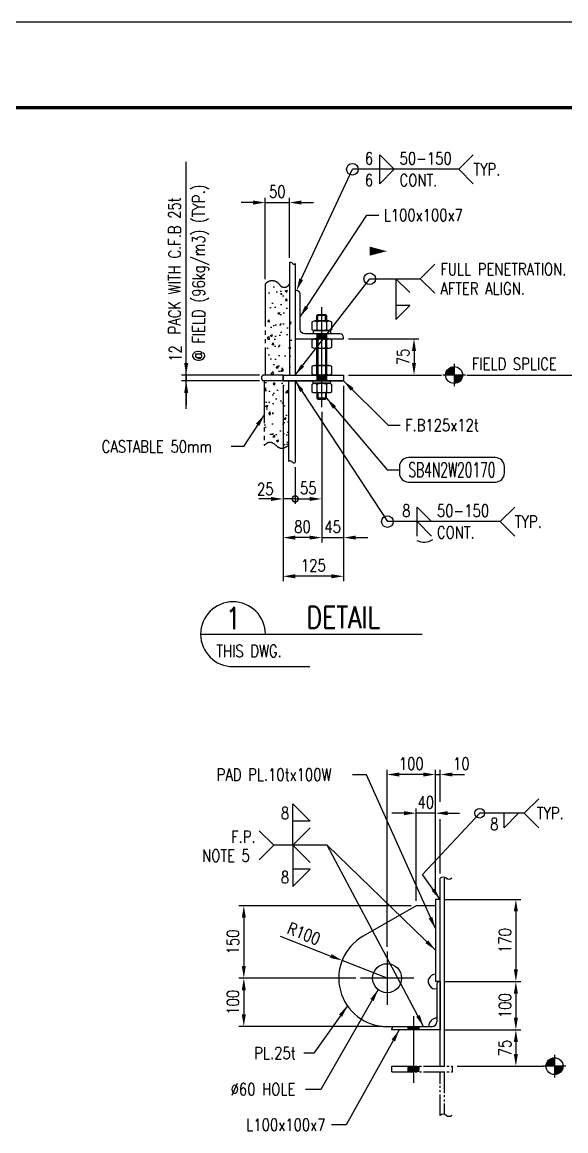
# Model space of a CAD drawing. Header units: millimetres. Extents: x 0 to 134087, y -49114 to 20834.
# Drawn here: x 19525 to 24023, y -15160 to -5985 of the extents above; entities that cross this region are included whole.
import ezdxf
from ezdxf.enums import TextEntityAlignment as Align

# ---------------------------------------------------------------- set-up
doc = ezdxf.new("R2010")
doc.units = ezdxf.units.MM
doc.header["$LTSCALE"] = 35
doc.linetypes.add('JNK-CENTER', pattern=[34, 30, -1.5, 1, -1.5])
doc.linetypes.add('JNK-PHANTOM', pattern=[15, 10, -1, 1, -1, 1, -1])
for name, color, linetype in [('CEN-R', 1, 'JNK-CENTER'), ('CON-C', 4, 'Continuous'), ('CON-G', 3, 'Continuous'), ('CON-W', 7, 'Continuous'), ('CON-Y', 2, 'Continuous'), ('Dim-W', 7, 'Continuous'), ('HL', 7, 'Continuous'), ('PHA-M', 6, 'JNK-PHANTOM'), ('STL-OBJT', 7, 'Continuous'), ('TXT-Y', 2, 'Continuous')]:
    doc.layers.add(name, color=color, linetype=linetype)
doc.styles.add('SIMPLEX', font='simplex.shx', dxfattribs={"width": 0.8})
doc.dimstyles.new('DIM40', dxfattribs={"dimscale": 40, "dimtxt": 2.5, "dimasz": 2.5, "dimexe": 1, "dimexo": 1, "dimgap": 1, "dimtad": 1, "dimdec": 0, "dimdsep": 46, "dimtxsty": 'SIMPLEX', "dimcen": 0, "dimclrd": 7, "dimclre": 7, "dimclrt": 2, "dimadec": 1, "dimazin": 2, "dimtfac": 1, "dimtdec": 0, "dimtix": 1, "dimtmove": 2, "dimatfit": 2, "dimfxl": 1, "dimtolj": 1, "dimtzin": 0, "dimarcsym": 1})
doc.dimstyles.new('DIM40x4', dxfattribs={"dimscale": 40, "dimtxt": 2.5, "dimasz": 2.5, "dimexe": 1, "dimexo": 1, "dimgap": 1, "dimtad": 1, "dimdec": 1, "dimlfac": 0.25, "dimdsep": 46, "dimtxsty": 'SIMPLEX', "dimcen": 2.5, "dimclrd": 7, "dimclre": 7, "dimclrt": 2, "dimadec": 1, "dimazin": 2, "dimtfac": 1, "dimtdec": 1, "dimtix": 1, "dimtmove": 2, "dimatfit": 3, "dimfxl": 1, "dimtolj": 1, "dimtzin": 0, "dimarcsym": 1})
doc.dimstyles.new('DIM40x5', dxfattribs={"dimscale": 40, "dimtxt": 2.5, "dimasz": 2.5, "dimexe": 1, "dimexo": 1, "dimgap": 1, "dimtad": 1, "dimdec": 0, "dimlfac": 0.25, "dimdsep": 46, "dimtxsty": 'SIMPLEX', "dimcen": 2.5, "dimclrd": 7, "dimclre": 7, "dimclrt": 2, "dimadec": 1, "dimazin": 2, "dimtfac": 1, "dimtdec": 0, "dimtmove": 2, "dimatfit": 2, "dimfxl": 1, "dimtfill": 1, "dimtolj": 1, "dimtzin": 0, "dimarcsym": 1})

# ---------------------------------------------------------------- blocks, each defined once
blk = doc.blocks.new('TITLE')
at = {"color": 7}
blk.add_line((841, 594.85), (0, 594.85), dxfattribs=at)
at = {"color": 7, "const_width": 0.707}
blk.add_lwpolyline([(823.32, 577.17), (27.94, 577.17)], dxfattribs=at)
blk = doc.blocks.new('*D921')
at = {"layer": 'DEFPOINTS', "color": 0, "transparency": 16777216}
for p in [(22184.2, -8605.3), (22184.2, -8905.3), (22767.3, -8905.3)]:
    blk.add_point(p, dxfattribs=at)
at = {"layer": 'Dim-W', "color": 7, "lineweight": -2, "transparency": 16777216}
for p, q in [((22224.2, -8605.3), (22807.3, -8605.3)), ((22767.3, -8705.3), (22767.3, -8805.3)), ((22224.2, -8905.3), (22807.3, -8905.3))]:
    blk.add_line(p, q, dxfattribs=at)
at = {"layer": 'Dim-W', "color": 7, "transparency": 16777216}
for points in [[(22750.6, -8705.3), (22784, -8705.3), (22767.3, -8605.3)], [(22750.6, -8805.3), (22784, -8805.3), (22767.3, -8905.3)]]:
    blk.add_solid(points, dxfattribs=at)
at = {"layer": 'Dim-W', "color": 2, "transparency": 16777216, "insert": (22677.3, -8755.3), "char_height": 100, "attachment_point": 5, "rotation": 90, "style": 'SIMPLEX'}
blk.add_mtext('\\A1;75', dxfattribs=at)
blk = doc.blocks.new('*D1036')
at = {"layer": 'DEFPOINTS', "color": 0, "transparency": 16777216}
for p in [(21684.2, -8953.3), (22184.2, -8953.3), (21684.2, -10570.7)]:
    blk.add_point(p, dxfattribs=at)
at = {"layer": 'Dim-W', "color": 7, "lineweight": -2, "transparency": 16777216}
for p, q in [((21684.2, -8993.3), (21684.2, -10610.7)), ((22184.2, -8993.3), (22184.2, -10610.7)), ((22084.2, -10570.7), (21784.2, -10570.7))]:
    blk.add_line(p, q, dxfattribs=at)
at = {"layer": 'Dim-W', "color": 7, "transparency": 16777216}
for points in [[(21784.2, -10554), (21784.2, -10587.3), (21684.2, -10570.7)], [(22084.2, -10554), (22084.2, -10587.3), (22184.2, -10570.7)]]:
    blk.add_solid(points, dxfattribs=at)
at = {"layer": 'Dim-W', "color": 2, "transparency": 16777216, "insert": (21934.2, -10480.7), "char_height": 100, "attachment_point": 5, "style": 'SIMPLEX'}
blk.add_mtext('\\A1;125', dxfattribs=at)
blk = doc.blocks.new('*D1037')
at = {"layer": 'DEFPOINTS', "color": 0, "transparency": 16777216}
for p in [(22184.2, -8953.3), (22004.2, -9170.1), (22184.2, -10250.7)]:
    blk.add_point(p, dxfattribs=at)
at = {"layer": 'Dim-W', "color": 7, "lineweight": -2, "transparency": 16777216}
for p, q in [((22184.2, -8993.3), (22184.2, -10290.7)), ((22004.2, -9210.1), (22004.2, -10290.7)), ((21904.2, -10250.7), (21804.2, -10250.7)), ((22004.2, -10250.7), (22184.2, -10250.7)), ((22284.2, -10250.7), (22384.2, -10250.7))]:
    blk.add_line(p, q, dxfattribs=at)
at = {"layer": 'Dim-W', "color": 7, "transparency": 16777216}
for points in [[(21904.2, -10234), (21904.2, -10267.3), (22004.2, -10250.7)], [(22284.2, -10234), (22284.2, -10267.3), (22184.2, -10250.7)]]:
    blk.add_solid(points, dxfattribs=at)
at = {"layer": 'Dim-W', "color": 2, "transparency": 16777216, "insert": (22094.2, -10160.7), "char_height": 100, "attachment_point": 5, "style": 'SIMPLEX'}
blk.add_mtext('\\A1;45', dxfattribs=at)
blk = doc.blocks.new('*D922')
at = {"layer": 'DEFPOINTS', "color": 0, "transparency": 16777216}
for p in [(21684.2, -8953.3), (22004.2, -9170.1), (21684.2, -10250.7)]:
    blk.add_point(p, dxfattribs=at)
at = {"layer": 'Dim-W', "color": 7, "lineweight": -2, "transparency": 16777216}
for p, q in [((21684.2, -8993.3), (21684.2, -10290.7)), ((22004.2, -9210.1), (22004.2, -10290.7)), ((21904.2, -10250.7), (21784.2, -10250.7))]:
    blk.add_line(p, q, dxfattribs=at)
at = {"layer": 'Dim-W', "color": 7, "transparency": 16777216}
for points in [[(21784.2, -10234), (21784.2, -10267.3), (21684.2, -10250.7)], [(21904.2, -10234), (21904.2, -10267.3), (22004.2, -10250.7)]]:
    blk.add_solid(points, dxfattribs=at)
at = {"layer": 'Dim-W', "color": 2, "transparency": 16777216, "insert": (21844.2, -10160.7), "char_height": 100, "attachment_point": 5, "style": 'SIMPLEX'}
blk.add_mtext('\\A1;80', dxfattribs=at)
blk = doc.blocks.new('_DotSmall')
at = {"color": 0, "linetype": 'ByBlock', "const_width": 0.5}
blk.add_lwpolyline([(-0.0625, 0, 1), (0.0625, 0, 1)], format="xyb", close=True, dxfattribs=at)
blk = doc.blocks.new('*D923')
at = {"layer": 'DEFPOINTS', "color": 0, "transparency": 16777216}
for p in [(21684.2, -8953.3), (21784.2, -9627.9), (21684.2, -9930.7)]:
    blk.add_point(p, dxfattribs=at)
at = {"layer": 'Dim-W', "color": 7, "lineweight": -2, "transparency": 16777216}
for p, q in [((21684.2, -8993.3), (21684.2, -9970.7)), ((21784.2, -9667.9), (21784.2, -9970.7)), ((21584.2, -9930.7), (21484.2, -9930.7)), ((21784.2, -9930.7), (21684.2, -9930.7)), ((21784.2, -9930.7), (21884.2, -9930.7))]:
    blk.add_line(p, q, dxfattribs=at)
at = {"layer": 'Dim-W', "color": 7, "transparency": 16777216}
blk.add_solid([(21584.2, -9914), (21584.2, -9947.3), (21684.2, -9930.7)], dxfattribs=at)
at = {"layer": 'Dim-W', "color": 7, "lineweight": -2, "transparency": 16777216, "xscale": 100, "yscale": 100, "zscale": 100, "rotation": 180}
blk.add_blockref('_DotSmall', (21784.2, -9930.7), dxfattribs=at)
at = {"layer": 'Dim-W', "color": 2, "transparency": 16777216, "insert": (21537, -9848.1), "char_height": 100, "attachment_point": 5, "style": 'SIMPLEX'}
blk.add_mtext('\\A1;25', dxfattribs=at)
blk = doc.blocks.new('*D1038')
at = {"layer": 'DEFPOINTS', "color": 0, "transparency": 16777216}
for p in [(22004.2, -9170.1), (21784.2, -9627.9), (22004.2, -9930.7)]:
    blk.add_point(p, dxfattribs=at)
at = {"layer": 'Dim-W', "color": 7, "lineweight": -2, "transparency": 16777216}
for p, q in [((22004.2, -9210.1), (22004.2, -9970.7)), ((21784.2, -9667.9), (21784.2, -9970.7)), ((21784.2, -9930.7), (21904.2, -9930.7))]:
    blk.add_line(p, q, dxfattribs=at)
at = {"layer": 'Dim-W', "color": 7, "transparency": 16777216}
blk.add_solid([(21904.2, -9914), (21904.2, -9947.3), (22004.2, -9930.7)], dxfattribs=at)
at = {"layer": 'Dim-W', "color": 7, "lineweight": -2, "transparency": 16777216, "xscale": 100, "yscale": 100, "zscale": 100, "rotation": 180}
blk.add_blockref('_DotSmall', (21784.2, -9930.7), dxfattribs=at)
at = {"layer": 'Dim-W', "color": 2, "transparency": 16777216, "insert": (21892.4, -9840.3), "char_height": 100, "attachment_point": 5, "style": 'SIMPLEX'}
blk.add_mtext('\\A1;55', dxfattribs=at)
blk = doc.blocks.new('*D924')
at = {"layer": 'DEFPOINTS', "color": 0, "transparency": 16777216}
for p in [(21736.2, -7477.8), (21736.2, -7974), (21536.2, -8152.4)]:
    blk.add_point(p, dxfattribs=at)
at = {"layer": 'Dim-W', "color": 7, "lineweight": -2, "transparency": 16777216}
for p, q in [((21436.2, -7477.8), (21336.2, -7477.8)), ((21536.2, -8112.4), (21536.2, -7437.8)), ((21536.2, -7477.8), (21736.2, -7477.8)), ((21736.2, -7934), (21736.2, -7437.8)), ((21836.2, -7477.8), (21936.2, -7477.8))]:
    blk.add_line(p, q, dxfattribs=at)
at = {"layer": 'Dim-W', "color": 7, "transparency": 16777216}
for points in [[(21436.2, -7461.1), (21436.2, -7494.5), (21536.2, -7477.8)], [(21836.2, -7461.1), (21836.2, -7494.5), (21736.2, -7477.8)]]:
    blk.add_solid(points, dxfattribs=at)
at = {"layer": 'Dim-W', "color": 2, "transparency": 16777216, "insert": (21636.2, -7387.8), "char_height": 100, "attachment_point": 5, "style": 'SIMPLEX'}
blk.add_mtext('\\A1;50', dxfattribs=at)
blk = doc.blocks.new('FS-MARK')
h = blk.add_hatch(color=256)
edge = h.paths.add_edge_path()
edge.add_arc((0, 0), 1.75, 90, 180)
edge.add_line((-1.75, 0), (0, 0))
edge.add_line((0, 0), (0, 1.75))
h = blk.add_hatch(color=256)
edge = h.paths.add_edge_path()
edge.add_line((0, 0), (0, -1.75))
edge.add_arc((0, 0), 1.75, 270, 360)
edge.add_line((1.75, 0), (0, 0))
for p, q in [((0, 2.33), (0, -2.33)), ((2.33, 0), (-2.33, 0))]:
    blk.add_line(p, q)
blk.add_circle((0, 0), 1.75)
at = {"layer": 'CON-Y', "style": 'SIMPLEX', "width": 0.8}
blk.add_attdef('F.S.', (3.19, 1), '', height=2.5, dxfattribs=at)
blk = doc.blocks.new('boltmark')
at = {"layer": 'CON-Y'}
blk.add_lwpolyline([(0, -4.2), (15, -4.2, 0.414214), (16.56, -2.64), (16.56, -1.56, 0.414214), (15, 0), (0, 0, 0.414214), (-1.56, -1.56), (-1.56, -2.64, 0.414214)], format="xyb", close=True, dxfattribs=at)
at = {"layer": 'CON-G', "style": 'SIMPLEX', "width": 0.802523}
blk.add_attdef('BN2W1650', text='', height=2.5, dxfattribs=at).set_placement((0, -3.35), (15, -3.35), align=Align.FIT)
blk = doc.blocks.new('*D925')
at = {"layer": 'DEFPOINTS', "color": 0, "transparency": 16777216}
for p in [(20882.3, -8953.3), (21528.2, -8905.3), (21528.2, -8953.3)]:
    blk.add_point(p, dxfattribs=at)
at = {"layer": 'Dim-W', "color": 7, "lineweight": -2, "transparency": 16777216}
for p, q in [((20882.3, -8805.3), (20882.3, -8705.3)), ((21488.2, -8905.3), (20842.3, -8905.3)), ((21488.2, -8953.3), (20842.3, -8953.3)), ((20882.3, -8905.3), (20882.3, -8953.3)), ((20882.3, -9053.3), (20882.3, -9153.3))]:
    blk.add_line(p, q, dxfattribs=at)
at = {"layer": 'Dim-W', "color": 7, "transparency": 16777216}
for points in [[(20865.6, -8805.3), (20899, -8805.3), (20882.3, -8905.3)], [(20865.6, -9053.3), (20899, -9053.3), (20882.3, -8953.3)]]:
    blk.add_solid(points, dxfattribs=at)
at = {"layer": 'Dim-W', "color": 2, "transparency": 16777216, "insert": (20792.3, -8727.1), "char_height": 100, "attachment_point": 5, "rotation": 90, "style": 'SIMPLEX'}
blk.add_mtext('\\A1;12', dxfattribs=at)
blk = doc.blocks.new('SECTITLE')
at = {"layer": 'CON-G'}
for p, q in [((-1.7, 0), (44.1, 0)), ((5, -6.7), (20.86, -6.7))]:
    blk.add_line(p, q, dxfattribs=at)
blk.add_arc((5, 0), 6.7, 0, 270, dxfattribs=at)
at = {"layer": 'CON-C', "style": 'SIMPLEX', "width": 0.8}
for tag, p in [('A', (5.06, 1.04)), ('ELEVATION', (27.83, 1.22))]:
    blk.add_attdef(tag, text='', height=4.5, dxfattribs=at).set_placement(p, align=Align.CENTER)
at = {"layer": 'CON-Y', "style": 'SIMPLEX', "width": 0.8}
blk.add_attdef('H0000-0000', (1.54, -4.72), '', height=2.5, dxfattribs=at)
blk.add_attdef('SCALE', text='', height=2.5, dxfattribs=at).set_placement((44.9, -3.72), align=Align.RIGHT)
blk = doc.blocks.new('weld-sy6')
blk.add_lwpolyline([(0, -3.2), (0, 0), (3.2, -3.2)])
blk.add_arc((1.53, -1.19), 3.36, 242.2167, 304.6401)
blk = doc.blocks.new('A$C427202F2')
at = {"layer": 'CON-G'}
for p, q in [((93, 95), (93, 17)), ((98, 100), (100, 100)), ((100, 100), (100, 0)), ((0, 0), (0, 2)), ((100, 0), (0, 0)), ((5, 7), (83, 7))]:
    blk.add_line(p, q, dxfattribs=at)
for centre, radius, start, end in [((98, 95), 5, 90, 180), ((5, 2), 5, 90, 180), ((83, 17), 10, 270, 0)]:
    blk.add_arc(centre, radius, start, end, dxfattribs=at)
blk = doc.blocks.new('weld-sy8')
blk.add_lwpolyline([(3.2, -3.2), (0, 0), (0, -7.6), (3.2, -4.4), (0, -4.4)])
blk = doc.blocks.new('*D928')
at = {"layer": 'CON-G', "color": 7, "lineweight": -2, "transparency": 16777216}
for p, q in [((21660.2, -13548.4), (22079.3, -13713.5)), ((22544.6, -13896.7), (22172.4, -13750.1))]:
    blk.add_line(p, q, dxfattribs=at)
at = {"layer": 'CON-G', "color": 7, "transparency": 16777216}
blk.add_solid([(22085.5, -13697.9), (22073.2, -13729), (22172.4, -13750.1)], dxfattribs=at)
at = {"layer": 'DEFPOINTS', "color": 0, "transparency": 16777216}
for p in [(22172.4, -13750.1), (22544.6, -13896.7)]:
    blk.add_point(p, dxfattribs=at)
at = {"layer": 'CON-G', "color": 2, "transparency": 16777216, "insert": (21856.2, -13528.9), "char_height": 100, "attachment_point": 5, "rotation": 338.50392, "style": 'SIMPLEX'}
blk.add_mtext('\\A1;R100', dxfattribs=at)
blk = doc.blocks.new('*D929')
at = {"layer": 'DEFPOINTS', "color": 0, "transparency": 16777216}
for p in [(22784.6, -13296.7), (21359.1, -13896.7), (22324.6, -13896.7)]:
    blk.add_point(p, dxfattribs=at)
at = {"layer": 'Dim-W', "color": 7, "lineweight": -2, "transparency": 16777216}
for p, q in [((22744.6, -13296.7), (21319.1, -13296.7)), ((21359.1, -13396.7), (21359.1, -13796.7)), ((22284.6, -13896.7), (21319.1, -13896.7))]:
    blk.add_line(p, q, dxfattribs=at)
at = {"layer": 'Dim-W', "color": 7, "transparency": 16777216}
for points in [[(21342.5, -13396.7), (21375.8, -13396.7), (21359.1, -13296.7)], [(21342.5, -13796.7), (21375.8, -13796.7), (21359.1, -13896.7)]]:
    blk.add_solid(points, dxfattribs=at)
at = {"layer": 'Dim-W', "color": 2, "transparency": 16777216, "insert": (21269.1, -13596.7), "char_height": 100, "attachment_point": 5, "rotation": 90, "style": 'SIMPLEX'}
blk.add_mtext('\\A1;150', dxfattribs=at)
blk = doc.blocks.new('*D930')
at = {"layer": 'DEFPOINTS', "color": 0, "transparency": 16777216}
for p in [(21359.1, -13896.7), (21359.1, -14296.7), (22544.6, -14296.7)]:
    blk.add_point(p, dxfattribs=at)
at = {"layer": 'Dim-W', "color": 7, "lineweight": -2, "transparency": 16777216}
for p, q in [((21359.1, -13996.7), (21359.1, -14196.7)), ((22504.6, -14296.7), (21319.1, -14296.7))]:
    blk.add_line(p, q, dxfattribs=at)
at = {"layer": 'Dim-W', "color": 7, "transparency": 16777216}
for points in [[(21342.5, -13996.7), (21375.8, -13996.7), (21359.1, -13896.7)], [(21342.5, -14196.7), (21375.8, -14196.7), (21359.1, -14296.7)]]:
    blk.add_solid(points, dxfattribs=at)
at = {"layer": 'Dim-W', "color": 2, "transparency": 16777216, "insert": (21269.1, -14096.7), "char_height": 100, "attachment_point": 5, "rotation": 90, "style": 'SIMPLEX'}
blk.add_mtext('\\A1;100', dxfattribs=at)
blk = doc.blocks.new('*D931')
at = {"layer": 'DEFPOINTS', "color": 0, "transparency": 16777216}
for p in [(22984.6, -13244.7), (22984.6, -13924.7), (23610.1, -13924.7)]:
    blk.add_point(p, dxfattribs=at)
at = {"layer": 'Dim-W', "color": 7, "lineweight": -2, "transparency": 16777216}
for p, q in [((23024.6, -13244.7), (23650.1, -13244.7)), ((23610.1, -13344.7), (23610.1, -13824.7)), ((23024.6, -13924.7), (23650.1, -13924.7))]:
    blk.add_line(p, q, dxfattribs=at)
at = {"layer": 'Dim-W', "color": 7, "transparency": 16777216}
for points in [[(23593.4, -13344.7), (23626.8, -13344.7), (23610.1, -13244.7)], [(23593.4, -13824.7), (23626.8, -13824.7), (23610.1, -13924.7)]]:
    blk.add_solid(points, dxfattribs=at)
at = {"layer": 'Dim-W', "color": 2, "transparency": 16777216, "insert": (23520.1, -13584.7), "char_height": 100, "attachment_point": 5, "rotation": 90, "style": 'SIMPLEX'}
blk.add_mtext('\\A1;170', dxfattribs=at)
blk = doc.blocks.new('*D932')
at = {"layer": 'DEFPOINTS', "color": 0, "transparency": 16777216}
for p in [(23610.1, -13924.7), (22984.6, -14324.7), (23610.1, -14324.7)]:
    blk.add_point(p, dxfattribs=at)
at = {"layer": 'Dim-W', "color": 7, "lineweight": -2, "transparency": 16777216}
for p, q in [((23610.1, -14024.7), (23610.1, -14224.7)), ((23024.6, -14324.7), (23650.1, -14324.7))]:
    blk.add_line(p, q, dxfattribs=at)
at = {"layer": 'Dim-W', "color": 7, "transparency": 16777216}
for points in [[(23593.4, -14024.7), (23626.8, -14024.7), (23610.1, -13924.7)], [(23593.4, -14224.7), (23626.8, -14224.7), (23610.1, -14324.7)]]:
    blk.add_solid(points, dxfattribs=at)
at = {"layer": 'Dim-W', "color": 2, "transparency": 16777216, "insert": (23520.1, -14124.7), "char_height": 100, "attachment_point": 5, "rotation": 90, "style": 'SIMPLEX'}
blk.add_mtext('\\A1;100', dxfattribs=at)
blk = doc.blocks.new('*D933')
at = {"layer": 'DEFPOINTS', "color": 0, "transparency": 16777216}
for p in [(23610.1, -14324.7), (23084.6, -14624.7), (23610.1, -14624.7)]:
    blk.add_point(p, dxfattribs=at)
at = {"layer": 'Dim-W', "color": 7, "lineweight": -2, "transparency": 16777216}
for p, q in [((23610.1, -14424.7), (23610.1, -14524.7)), ((23124.6, -14624.7), (23650.1, -14624.7))]:
    blk.add_line(p, q, dxfattribs=at)
at = {"layer": 'Dim-W', "color": 7, "transparency": 16777216}
for points in [[(23593.4, -14424.7), (23626.8, -14424.7), (23610.1, -14324.7)], [(23593.4, -14524.7), (23626.8, -14524.7), (23610.1, -14624.7)]]:
    blk.add_solid(points, dxfattribs=at)
at = {"layer": 'Dim-W', "color": 2, "transparency": 16777216, "insert": (23520.1, -14474.7), "char_height": 100, "attachment_point": 5, "rotation": 90, "style": 'SIMPLEX'}
blk.add_mtext('\\A1;75', dxfattribs=at)
blk = doc.blocks.new('*D934')
at = {"layer": 'DEFPOINTS', "color": 0, "transparency": 16777216}
for p in [(22784.6, -12531.2), (22784.6, -13296.7), (22944.6, -13244.7)]:
    blk.add_point(p, dxfattribs=at)
at = {"layer": 'Dim-W', "color": 7, "lineweight": -2, "transparency": 16777216}
for p, q in [((22684.6, -12531.2), (22584.6, -12531.2)), ((22784.6, -13256.7), (22784.6, -12491.2)), ((22944.6, -12531.2), (22784.6, -12531.2)), ((22944.6, -13204.7), (22944.6, -12491.2)), ((23044.6, -12531.2), (23144.6, -12531.2))]:
    blk.add_line(p, q, dxfattribs=at)
at = {"layer": 'Dim-W', "color": 7, "transparency": 16777216}
for points in [[(22684.6, -12514.6), (22684.6, -12547.9), (22784.6, -12531.2)], [(23044.6, -12514.6), (23044.6, -12547.9), (22944.6, -12531.2)]]:
    blk.add_solid(points, dxfattribs=at)
at = {"layer": 'Dim-W', "color": 2, "transparency": 16777216, "insert": (22864.6, -12441.2), "char_height": 100, "attachment_point": 5, "style": 'SIMPLEX'}
blk.add_mtext('\\A1;40', dxfattribs=at)
blk = doc.blocks.new('*D1041')
at = {"layer": 'DEFPOINTS', "color": 0, "transparency": 16777216}
for p in [(22984.6, -12211.2), (22944.6, -12531.2), (22984.6, -13069.9)]:
    blk.add_point(p, dxfattribs=at)
at = {"layer": 'Dim-W', "color": 7, "lineweight": -2, "transparency": 16777216}
for p, q in [((22944.6, -12491.2), (22944.6, -12171.2)), ((22984.6, -12437.3), (22984.6, -12171.2)), ((22844.6, -12211.2), (22744.6, -12211.2)), ((22944.6, -12211.2), (22984.6, -12211.2)), ((23084.6, -12211.2), (23184.6, -12211.2)), ((22984.6, -13029.9), (22984.6, -12580.3))]:
    blk.add_line(p, q, dxfattribs=at)
at = {"layer": 'Dim-W', "color": 7, "transparency": 16777216}
for points in [[(22844.6, -12194.6), (22844.6, -12227.9), (22944.6, -12211.2)], [(23084.6, -12194.6), (23084.6, -12227.9), (22984.6, -12211.2)]]:
    blk.add_solid(points, dxfattribs=at)
at = {"layer": 'Dim-W', "color": 2, "transparency": 16777216, "insert": (23159, -12121.2), "char_height": 100, "attachment_point": 5, "style": 'SIMPLEX'}
blk.add_mtext('\\A1;10', dxfattribs=at)
blk = doc.blocks.new('*D935')
at = {"layer": 'DEFPOINTS', "color": 0, "transparency": 16777216}
for p in [(22544.6, -12211.2), (22944.6, -12211.2), (22544.6, -13676.7)]:
    blk.add_point(p, dxfattribs=at)
at = {"layer": 'Dim-W', "color": 7, "lineweight": -2, "transparency": 16777216}
for p, q in [((22544.6, -13636.7), (22544.6, -12171.2)), ((22844.6, -12211.2), (22644.6, -12211.2))]:
    blk.add_line(p, q, dxfattribs=at)
at = {"layer": 'Dim-W', "color": 7, "transparency": 16777216}
for points in [[(22644.6, -12194.6), (22644.6, -12227.9), (22544.6, -12211.2)], [(22844.6, -12194.6), (22844.6, -12227.9), (22944.6, -12211.2)]]:
    blk.add_solid(points, dxfattribs=at)
at = {"layer": 'Dim-W', "color": 2, "transparency": 16777216, "insert": (22744.6, -12121.2), "char_height": 100, "attachment_point": 5, "style": 'SIMPLEX'}
blk.add_mtext('\\A1;100', dxfattribs=at)

msp = doc.modelspace()

# ---------------------------------------------------------------- hatches: boundary and pattern name
at = {"layer": 'CON-W'}
h = msp.add_hatch(dxfattribs=at)
h.set_pattern_fill('AR-CONC', color=256, scale=0.999975, style=0)
h.set_pattern_definition([(50, (-159470.03, -40556.63), (182.18011, -15.93869), [19.04952, -209.54476]), (355, (-159470.03, -40556.63), (-35.24194, 191.05187), [15.23962, -167.6358]), (100.451, (-159454.85, -40557.96), (146.93883, 175.11231), [16.1896, -178.08555]), (46.1842, (-159470.03, -40505.83), (271.07226, -42.04128), [28.5743, -314.31714]), (96.6356, (-159447.44, -40509.34), (237.3983, 247.41937), [24.2844, -267.12832]), (351.184, (-159470.03, -40505.83), (237.39867, 247.41893), [22.85943, -251.4537]), (21, (-159444.63, -40518.53), (151.61109, -102.26296), [19.04952, -209.54476]), (326, (-159444.63, -40518.53), (61.80048, 184.18336), [15.23962, -167.6358]), (71.4514, (-159432, -40527.06), (213.41116, 81.92081), [16.1896, -178.08555]), (37.5, (-159470.03, -40556.63), (3.088526, 84.552925), [0, -165.60386, 0, -170.175746, 0, -168.270793]), (7.5, (-159470.03, -40556.63), (66.81799, 100.17807), [0, -97.025574, 0, -161.793955, 0, -64.133397]), (327.5, (-159526.67, -40556.63), (135.587205, -5.7286), [0, -63.49841, 0, -198.11505, 0, -262.88343]), (317.5, (-159552.07, -40556.63), (148.12548, 25.425855), [0, -82.54794, 0, -131.56871, 0, -186.68533])])
h.paths.add_polyline_path([(21552.2386, -8905.2833), (21684.2353, -8905.2833), (21752.2336, -8905.2833), (21752.2336, -8152.3603, -0.535183758), (21652.2361, -8152.3603, 0.535183758), (21552.2386, -8152.3603)])
h = msp.add_hatch(dxfattribs=at)
h.set_pattern_fill('AR-CONC', color=256, scale=0.999975, style=0)
h.set_pattern_definition([(50, (461.66, -2679.89), (182.1801, -15.9387), [19.0495, -209.5448]), (355, (461.66, -2679.89), (-35.242, 191.0519), [15.2396, -167.6358]), (100.451, (476.84, -2681.21), (146.9388, 175.1123), [16.1896, -178.0855]), (46.1842, (461.66, -2629.09), (271.0723, -42.0413), [28.5743, -314.317]), (96.6356, (484.25, -2632.6), (237.3983, 247.4194), [24.2844, -267.1283]), (351.184, (461.66, -2629.1), (237.3987, 247.419), [22.8594, -251.4537]), (21, (487.06, -2641.79), (151.6111, -102.263), [19.0495, -209.5448]), (326, (487.06, -2641.79), (61.8005, 184.1834), [15.2396, -167.6358]), (71.4514, (499.7, -2650.3), (213.4112, 81.9208), [16.1896, -178.0855]), (37.5, (461.66, -2679.886), (3.08853, 84.55292), [0, -165.60386, 0, -170.17575, 0, -168.2708]), (7.5, (461.66, -2679.89), (66.818, 100.17807), [0, -97.02557, 0, -161.79396, 0, -64.1334]), (327.5, (405.02, -2679.886), (135.5872, -5.7286), [0, -63.4984, 0, -198.11505, 0, -262.88343]), (317.5, (379.62, -2679.89), (148.1255, 25.42586), [0, -82.54794, 0, -131.5687, 0, -186.6853])])
edge = h.paths.add_edge_path()
edge.add_line((21728.2342, -8953.2821), (21684.2353, -8953.2821))
edge.add_line((21684.2353, -8953.2821), (21528.2392, -8953.2821))
edge.add_line((21528.2392, -8953.2821), (21528.2392, -9486.9239))
edge.add_spline(control_points=[(21528.2392, -9486.9239), (21543.8689, -9473.4532), (21588.469, -9435.0142), (21650.3082, -9533.09), (21705.5757, -9501.9665), (21728.2342, -9489.2066)], knot_values=[0, 0, 0, 0, 54.093008005, 154.356567821, 224.024733117, 224.024733117, 224.024733117, 224.024733117], degree=3, periodic=0)
edge.add_line((21728.2342, -9489.2066), (21728.2342, -8953.2821))
at = {"layer": 'Dim-W'}
h = msp.add_hatch(color=256, dxfattribs=at)
h.paths.add_polyline_path([(22764.57, -14296.6692), (22718.57, -14296.6692), (22718.57, -14324.6682), (22764.57, -14324.6682)])
h.paths.add_polyline_path([(22810.57, -14296.6692), (22764.57, -14296.6692), (22764.57, -14324.6682), (22810.57, -14324.6682)])

# ---------------------------------------------------------------- linework, layer by layer
msp.add_lwpolyline([(22483.7124, -7082.3404), (22603.7124, -7202.3404), (22483.7124, -7322.3404)], close=True)
for points in [[(22731.445, -8222.416), (22617.6701, -8108.6411), (22617.6701, -8444.8254), (22731.445, -8331.0505), (22617.6701, -8331.0505)], [(22792.9195, -10117.9857), (22792.9195, -9997.9857), (22912.9195, -10117.9857)], [(23632.5631, -12531.2479), (23512.5631, -12651.2479), (23512.5631, -12531.2479)]]:
    msp.add_lwpolyline(points)
at = {"layer": 'CEN-R'}
for p, q in [((22004.2273, -9170.065), (22004.2273, -8344.9321)), ((22544.57, -13676.6692), (22544.57, -14116.6692)), ((22764.57, -13896.6692), (22324.57, -13896.6692)), ((22764.57, -14761.496), (22764.57, -14210.9605))]:
    msp.add_line(p, q, dxfattribs=at)
at = {"layer": 'CON-G'}
for p, q in [((21736.234, -7973.9672), (21736.234, -8905.2833)), ((21784.2328, -7983.3906), (21784.2328, -8905.2833)), ((22044.2263, -8413.2943), (21964.2283, -8413.2943)), ((22063.7634, -8457.2945), (21944.6912, -8457.2945)), ((21964.2283, -8464.744), (21964.2283, -8529.843)), ((22044.2263, -8464.744), (22044.2263, -8529.843)), ((21932.3734, -8537.2925), (21932.3734, -8565.2918)), ((21932.3734, -8537.2925), (22076.0811, -8537.2925)), ((22063.7634, -8537.2925), (21944.6912, -8537.2925)), ((22063.7637, -8605.2908), (21944.6915, -8605.2908)), ((22076.0811, -8537.2925), (22076.0811, -8565.2918)), ((22063.7637, -8685.2888), (21944.6915, -8685.2888)), ((22063.7637, -8825.2853), (21944.6915, -8825.2853)), ((21964.2286, -8832.7348), (21964.2286, -8897.8338)), ((22044.2266, -8832.7348), (22044.2266, -8897.8338)), ((21684.2353, -8905.2833), (21684.2353, -8953.2821)), ((21684.2353, -8905.2833), (22184.2228, -8905.2833)), ((21684.2353, -8953.2821), (22184.2228, -8953.2821)), ((21728.2342, -8953.2821), (21728.2342, -9618.5245)), ((21784.2328, -8953.2821), (21784.2328, -9627.9479)), ((21932.3734, -8973.2816), (21932.3734, -8953.2821)), ((21932.3734, -8953.2821), (22076.0811, -8953.2821)), ((21932.3734, -8973.2816), (22076.0811, -8973.2816)), ((22063.7634, -8973.2816), (21944.6912, -8973.2816)), ((22063.7637, -8905.2833), (21944.6915, -8905.2833)), ((21964.2283, -8980.7311), (21964.2283, -9045.8301)), ((22044.2263, -8980.7311), (22044.2263, -9045.8301)), ((22076.0811, -8973.2816), (22076.0811, -8953.2821)), ((22184.2228, -8905.2833), (22184.2228, -8953.2821)), ((22063.7634, -9053.2796), (21944.6912, -9053.2796)), ((22044.2263, -9097.2785), (21964.2283, -9097.2785)), ((22984.57, -14624.6692), (22984.57, -13069.8916)), ((23016.57, -13069.8916), (23016.57, -14624.6692)), ((22784.57, -13296.6692), (22347.3361, -13548.6767)), ((22944.57, -13296.6692), (22784.57, -13296.6692)), ((22984.57, -13244.6692), (22944.57, -13244.6692)), ((22944.57, -13244.6692), (22944.57, -13924.6692)), ((22984.57, -13924.6692), (22944.57, -13924.6692)), ((22544.57, -14296.6692), (22814.25, -14296.6692)), ((22718.57, -14324.6692), (22718.57, -14296.6692)), ((22810.57, -14324.6692), (22810.57, -14296.6692)), ((22984.57, -14624.6692), (23016.57, -14624.6692))]:
    msp.add_line(p, q, dxfattribs=at)
for points in [[(21784.2328, -8605.2908), (22184.2228, -8605.2908), (22184.2228, -8593.2911, 0.414213562), (22156.2235, -8565.2918), (21864.2308, -8565.2918, -0.414213562), (21824.2318, -8525.2928), (21824.2318, -8233.3001, 0.414213562), (21796.2325, -8205.3008), (21784.2328, -8205.3008)], [(21924.2293, -8464.744, -0.372658913), (21964.2283, -8464.744, -0.186242005), (22044.2263, -8464.744, -0.372658913), (22084.2253, -8464.744), (22084.2253, -8529.843, -0.372658913), (22044.2263, -8529.843, -0.186242005), (21964.2283, -8529.843, -0.372658913), (21924.2293, -8529.843)], [(21924.2296, -8612.7403, -0.372658913), (21964.2286, -8612.7403, -0.186242005), (22044.2266, -8612.7403, -0.372658913), (22084.2256, -8612.7403), (22084.2256, -8677.8393, -0.372658913), (22044.2266, -8677.8393, -0.186242005), (21964.2286, -8677.8393, -0.372658913), (21924.2296, -8677.8393)], [(21924.2296, -8832.7348, -0.372658913), (21964.2286, -8832.7348, -0.186242005), (22044.2266, -8832.7348, -0.372658913), (22084.2256, -8832.7348), (22084.2256, -8897.8338, -0.372658913), (22044.2266, -8897.8338, -0.186242005), (21964.2286, -8897.8338, -0.372658913), (21924.2296, -8897.8338)], [(21924.2293, -8980.7311, -0.372658913), (21964.2283, -8980.7311, -0.186242005), (22044.2263, -8980.7311, -0.372658913), (22084.2253, -8980.7311), (22084.2253, -9045.8301, -0.372658913), (22044.2263, -9045.8301, -0.186242005), (21964.2283, -9045.8301, -0.372658913), (21924.2293, -9045.8301)]]:
    msp.add_lwpolyline(points, format="xyb", close=True, dxfattribs=at)
for points in [[(21964.2283, -8457.2932), (21964.2283, -8413.2943), (21972.2281, -8405.2945), (22036.2265, -8405.2945), (22044.2263, -8413.2943), (22044.2263, -8457.2932)], [(21964.2283, -8905.2833), (21964.2283, -8605.2908)], [(22044.2263, -8605.2908), (22044.2263, -8905.2833)], [(21964.2283, -9053.2796), (21964.2283, -9097.2785), (21972.2281, -9105.2783), (22036.2265, -9105.2783), (22044.2263, -9097.2785), (22044.2263, -9053.2796)]]:
    msp.add_lwpolyline(points, dxfattribs=at)
at = {"layer": 'CON-G', "color": 7}
for points in [[(21972.2281, -8457.2932), (21972.2281, -8405.2945)], [(22036.2265, -8457.2932), (22036.2265, -8405.2945)], [(21972.2281, -8605.2908), (21972.2281, -8905.2833)], [(22036.2265, -8605.2908), (22036.2265, -8905.2833)], [(21972.2281, -9053.2796), (21972.2281, -9105.2783)], [(22036.2265, -9053.2796), (22036.2265, -9105.2783)]]:
    msp.add_lwpolyline(points, dxfattribs=at)
at = {"layer": 'CON-G'}
msp.add_lwpolyline([(21684.2353, -8905.2833), (22184.2228, -8905.2833), (22184.2228, -8953.2821), (21684.2353, -8953.2821)], close=True, dxfattribs=at)
msp.add_circle((22544.57, -13896.6692), 120, dxfattribs=at)
for centre, radius, start, end in [((22544.57, -13896.6692), 400, 119.54353873, 270), ((22944.57, -13924.6692), 60, 90, 281.53695904), ((22958.5696, -14296.6763), 70, 91.63692675, 179.99419928)]:
    msp.add_arc(centre, radius, start, end, dxfattribs=at)
at = {"layer": 'CON-W'}
for p, q in [((23137.9187, -7202.3404), (22257.7058, -7202.3404)), ((22807.283, -8905.2833), (22993.945, -8905.2833)), ((21355.1855, -9497.3497), (21255.1855, -9497.3497)), ((23480.9239, -10117.9857), (22547.096, -10117.9857))]:
    msp.add_line(p, q, dxfattribs=at)
for points in [[(23257.9187, -7322.3404), (23137.9187, -7202.3404), (23257.9187, -7082.3404)], [(22939.1218, -8228.6411), (22819.1218, -8108.6411), (22939.1218, -7988.6411)], [(23600.9239, -10237.9857), (23480.9239, -10117.9857), (23600.9239, -9997.9857)], [(23799.7712, -12411.2479), (23679.7712, -12531.2479), (23799.7712, -12651.2479)], [(21486.2289, -12675.9476), (21606.2289, -12795.9476), (21486.2289, -12915.9476)]]:
    msp.add_lwpolyline(points, dxfattribs=at)
for points in [[(21736.234, -7973.9672, -0.535183758), (21760.2334, -7978.6789, 0.535183758), (21784.2328, -7983.3906)], [(21728.2342, -9618.5245, -0.404686717), (21760.2334, -9623.2362, 0.535183758), (21784.2328, -9627.9479)], [(23080.57, -13069.8916, -0.4), (23032.57, -13069.8916, 0.4), (22984.57, -13069.8916, 0.4)], [(23080.57, -15033.0486, -0.4), (23032.57, -15033.0486, 0.4), (22984.57, -15033.0486, 0.4)]]:
    msp.add_lwpolyline(points, format="xyb", dxfattribs=at)
for points in [[(21958.2284, -8565.2918), (22050.2261, -8565.2918), (21958.2284, -8605.2908), (22050.2261, -8605.2908)], [(21958.2284, -8905.2833), (22050.2261, -8905.2833), (21958.2284, -8953.2821), (22050.2261, -8953.2821)], [(22718.57, -14624.6692), (22810.57, -14624.6692), (22718.57, -14672.6692), (22810.57, -14672.6692)]]:
    msp.add_solid(points, dxfattribs=at)
at = {"layer": 'Dim-W'}
for p, q in [((20882.2976, -9183.6383), (20882.2976, -7140.0841)), ((23679.7712, -12531.2479), (23310.8179, -12531.2479)), ((23650.0859, -14624.6692), (23836.7526, -14624.6692))]:
    msp.add_line(p, q, dxfattribs=at)
msp.add_circle((23310.8179, -12531.2479), 40, dxfattribs=at)
at = {"layer": 'PHA-M'}
for p, q in [((21536.239, -8152.3603), (21536.239, -8905.2833)), ((21684.2353, -8905.2833), (21528.2392, -8905.2833)), ((21528.2392, -8953.2821), (21528.2392, -9486.9239)), ((21684.2353, -8953.2821), (21528.2392, -8953.2821))]:
    msp.add_line(p, q, dxfattribs=at)
at = {"layer": 'PHA-M', "color": 6, "ltscale": 0.5}
for p, q in [((22584.57, -14624.6692), (23084.57, -14624.6692)), ((22584.57, -14672.6692), (22584.57, -14624.6692)), ((22584.57, -14672.6692), (23084.57, -14672.6692)), ((22718.57, -14672.6692), (22718.57, -14624.6692)), ((22810.57, -14652.6692), (22810.57, -14624.6692)), ((22984.57, -15033.0486), (22984.57, -14672.6692)), ((23016.57, -14672.6692), (23016.57, -15024.3806)), ((23084.57, -14672.6692), (23084.57, -14624.6692))]:
    msp.add_line(p, q, dxfattribs=at)
at = {"layer": 'PHA-M'}
msp.add_lwpolyline([(21536.239, -8152.3603, -0.461365309), (21652.2361, -8152.3603, 0.637123522), (21736.234, -8152.3603)], format="xyb", dxfattribs=at)
msp.add_arc((21528.2392, -8929.2827), 23.9994, 90, 270, dxfattribs=at)
msp.add_spline([(21528.2392, -9486.9239), (21574.8838, -9459.5316), (21661.664, -9509.7508), (21728.2342, -9489.2066)], degree=3, dxfattribs=at)
at = {"layer": 'STL-OBJT'}
for p, q in [((21833.6543, -8112.5667), (22257.7058, -7202.3404)), ((22376.8857, -7581.4588), (22476.8832, -7581.4588)), ((22400.8614, -8108.6411), (22819.1218, -8108.6411)), ((23203.945, -8905.2833), (24074.1536, -8905.2833)), ((22553.498, -9320.1192), (22653.4955, -9320.1192)), ((22546.2327, -9689.7022), (22646.2302, -9689.7022)), ((22373.5621, -12214.4687), (22258.0067, -12214.4687)), ((22050.0641, -12795.9476), (21606.2289, -12795.9476)), ((21939.545, -14517.7518), (21855.7565, -14517.7518)), ((21996.0545, -14817.3093), (21869.3207, -14817.3093)), ((22204.8602, -15110.355), (22085.1624, -15110.355))]:
    msp.add_line(p, q, dxfattribs=at)
msp.add_lwpolyline([(22400.8614, -8108.6411, 0, 0, 0), (22400.8614, -7880.2773, 74.6648, 0, 0), (22543.0801, -7880.2773, 0, 0, 0)], format="xyseb", dxfattribs=at)
for centre in [(22257.7058, -7202.3404), (22400.8614, -8108.6411), (22547.096, -10117.9857)]:
    msp.add_circle(centre, 47.9988, dxfattribs=at)
msp.add_solid([(21849.11, -8118.8037), (21796.2325, -8205.3008), (21818.1986, -8106.3297)], dxfattribs=at)

# ---------------------------------------------------------------- block references
at = {"linetype": 'ByBlock', "xscale": 39.99999999599993, "yscale": 39.99999999599993, "zscale": 39.99999999599993}
msp.add_blockref('TITLE', (495.1219, -29779.1804), dxfattribs=at)
at = {"layer": 'CON-G', "xscale": 4, "yscale": 4, "zscale": 4}
msp.add_blockref('A$C427202F2', (22584.5697, -14324.6692), dxfattribs=at)
at = {"layer": 'CON-W'}
for name, p, xscale, yscale, zscale in [('FS-MARK', (23098.945, -8905.2833), 39.99999959999695, 39.99999959999695, 39.9999996), ('weld-sy6', (22792.9195, -10117.9857), 37.5, 37.5, 37.5), ('weld-sy8', (21765.0838, -12795.9476), 45.00000000011642, 45.00000000011642, 45.00000000011642)]:
    msp.add_blockref(name, p, dxfattribs=dict(at, xscale=xscale, yscale=yscale, zscale=zscale))
at = {"layer": 'CON-W', "xscale": -45.00000000011642, "yscale": 45.00000000011642, "zscale": 45.00000000011642, "rotation": 180}
msp.add_blockref('weld-sy8', (21765.0838, -12795.9476), dxfattribs=at)
at = {"layer": 'Dim-W', "xscale": 40, "yscale": 40, "zscale": 40}
msp.add_blockref('FS-MARK', (23930.0859, -14624.6692), dxfattribs=at)
at = {"layer": 'HL', "xscale": 40, "yscale": 40, "zscale": 40}
msp.add_blockref('SECTITLE', (21069.8162, -11050.0511), dxfattribs=at).add_auto_attribs({'H0000-0000': 'THIS DWG.', 'A': '1', 'ELEVATION': 'DETAIL'})
at = {"layer": 'STL-OBJT'}
ref = msp.add_blockref('boltmark', (22721.2302, -9588.9102), dxfattribs=dict(at, xscale=48, yscale=48, zscale=48))
ref.add_attrib('BN2W1650', 'SB4N2W20170', dxfattribs={"layer": 'CON-G', "height": 120, "style": 'SIMPLEX', "width": 0.580627}).set_placement((22721.2302, -9749.6942), (23441.2083, -9749.6942), align=Align.FIT)

# ---------------------------------------------------------------- texts
at = {"layer": 'CON-W', "color": 2, "style": 'SIMPLEX', "width": 0.8}
for p in [(21666.3628, -12580.7804), (23397.0444, -12671.2479)]:
    msp.add_text('8', height=100, dxfattribs=at).set_placement(p)
at = {"layer": 'TXT-Y', "style": 'SIMPLEX', "width": 0.8}
for s, p in [('6', (22360.7925, -7162.3404)), ('50-150', (22647.9556, -7162.3404)), ('6', (22360.7925, -7342.3404)), ('CONT.', (22647.9556, -7342.3404)), ('CASTABLE 50mm', (20182.8045, -9547.3497)), ('8', (22669.9996, -10077.9857)), ('50-150', (22957.1626, -10077.9857)), ('CONT.', (22957.1626, -10257.9857))]:
    msp.add_text(s, height=100, dxfattribs=at).set_placement(p)
for s, p in [('TYP.', (23259.0678, -7203.1404)), ('FULL PENETRATION.', (22985.7211, -8029.4411)), ('AFTER ALIGN.', (22985.7211, -8189.4411)), ('TYP.', (23602.073, -10118.7857)), ('TYP.', (23783.304, -12530.4479)), ('F.P.', (21254.4127, -12726.4363)), ('NOTE 5', (21014.4127, -12882.8115))]:
    msp.add_text(s, height=100, dxfattribs=at).set_placement(p, align=Align.MIDDLE_LEFT)
for s, rotation, p in [('@ FIELD (96kg/m3) (TYP.)', 90, (21035.4105, -8791.8151)), ('PACK WITH C.F.B 25t', 90, (20836.653, -8568.6964)), ('L100x100x7', 360, (22516.8822, -7631.4576)), ('FIELD SPLICE', 360, (23246.0863, -8863.2194)), ('F.B125x12t', 360, (22693.4945, -9370.1179))]:
    msp.add_text(s, height=100, rotation=rotation, dxfattribs=at).set_placement(p)
at = {"layer": 'TXT-Y', "color": 2, "style": 'SIMPLEX', "width": 0.8}
for s, p in [('PAD PL.10tx100W', (21134.4076, -12262.3062)), ('8', (21666.3628, -13111.1149)), ('PL.25t', (21445.6406, -14566.6629)), ('%%C60 HOLE', (21250.121, -14866.2204)), ('L100x100x7', (21379.8604, -15160))]:
    msp.add_text(s, height=100, dxfattribs=at).set_placement(p)

# ---------------------------------------------------------------- dimensions: what is measured, and where the dimension line sits
at = {"layer": 'CON-G'}
dim = msp.add_radius_dim(center=(22544.57, -13896.6692), mpoint=(22172.393, -13750.0942), dimstyle='DIM40x4', dxfattribs=at)
dim.commit()
dim.dimension.update_dxf_attribs({"geometry": '*D928', "text_midpoint": (21856.2348, -13528.853)})
at = {"layer": 'Dim-W'}
for base, p1, p2, picture, middle in [((21736.234, -7477.8047), (21536.239, -8152.3603), (21736.234, -7973.9672), '*D924', (21636.2365, -7387.8047)), ((22544.57, -12211.2479), (22944.57, -12211.2479), (22544.57, -13676.6692), '*D935', (22744.57, -12121.2479)), ((22784.57, -12531.2479), (22944.57, -13244.6692), (22784.57, -13296.6692), '*D934', (22864.57, -12441.2479))]:
    dim = msp.add_linear_dim(base=base, p1=p1, p2=p2, dimstyle='DIM40x4', dxfattribs=at)
    dim.commit()
    dim.dimension.update_dxf_attribs({"geometry": picture, "text_midpoint": middle})
for base, p1, p2, angle, picture, middle in [((22767.284, -8905.2833), (22184.2228, -8605.2908), (22184.2228, -8905.2833), 90, '*D921', (22677.284, -8755.287)), ((21684.2353, -10570.6786), (22184.2228, -8953.2821), (21684.2353, -8953.2821), 180, '*D1036', (21934.229, -10480.6786)), ((21684.2353, -10250.6786), (22004.2273, -9170.065), (21684.2353, -8953.2821), 180, '*D922', (21844.2313, -10160.6786)), ((22184.2228, -10250.6786), (22004.2273, -9170.065), (22184.2228, -8953.2821), 180, '*D1037', (22094.225, -10160.6786)), ((21359.1301, -13896.6692), (22784.57, -13296.6692), (22324.57, -13896.6692), 90, '*D929', (21269.1301, -13596.6692)), ((23610.0859, -13924.6692), (22984.57, -13244.6692), (22984.57, -13924.6692), 90, '*D931', (23520.0859, -13584.6692)), ((21359.1301, -14296.6692), (21359.1301, -13896.6692), (22544.57, -14296.6692), 90, '*D930', (21269.1301, -14096.6692)), ((23610.0859, -14324.6692), (23610.0859, -13924.6692), (22984.57, -14324.6692), 90, '*D932', (23520.0859, -14124.6692)), ((23610.0859, -14624.6692), (23610.0859, -14324.6692), (23084.57, -14624.6692), 90, '*D933', (23520.0859, -14474.6692))]:
    dim = msp.add_linear_dim(base=base, p1=p1, p2=p2, angle=angle, dimstyle='DIM40x4', dxfattribs=at)
    dim.commit()
    dim.dimension.update_dxf_attribs({"geometry": picture, "text_midpoint": middle})
dim = msp.add_linear_dim(base=(20882.2976, -8953.2821), p1=(21528.2392, -8905.2833), p2=(21528.2392, -8953.2821), angle=90, dimstyle='DIM40x4', dxfattribs=at)
dim.commit()
dim.dimension.update_dxf_attribs({"geometry": '*D925', "text_midpoint": (20792.2976, -8727.0959), "dimtype": 160})
for base, p2, picture, middle in [((21684.2353, -9930.6786), (21684.2353, -8953.2821), '*D923', (21537.0323, -9848.0565)), ((22004.2273, -9930.6786), (22004.2273, -9170.065), '*D1038', (21892.4083, -9840.3482))]:
    dim = msp.add_linear_dim(base=base, p1=(21784.2328, -9627.9479), p2=p2, angle=180, dimstyle='DIM40x4', override={"dimblk1": 'DotSmall', "dimsah": 1}, dxfattribs=at)
    dim.commit()
    dim.dimension.update_dxf_attribs({"geometry": picture, "text_midpoint": middle, "dimtype": 160})
dim = msp.add_linear_dim(base=(22984.57, -12211.2479), p1=(22944.57, -12531.2479), p2=(22984.57, -13069.8916), dimstyle='DIM40x4', dxfattribs=at)
dim.commit()
dim.dimension.update_dxf_attribs({"geometry": '*D1041', "text_midpoint": (23158.984, -12121.2479), "dimtype": 160})

# ---------------------------------------------------------------- leaders
at = {"layer": 'CON-G'}
for points in [[(22469.9764, -13990.6681), (21996.0545, -14817.3093)], [(22216.5111, -14125.5302), (21939.545, -14517.7518)], [(22645.3525, -14324.6692), (22204.8602, -15110.355)]]:
    msp.add_leader(points, dimstyle='DIM40', override={"dimgap": 1, "dimtad": 0, "dimcen": 0, "dimtix": 0}, dxfattribs=at)
at = {"layer": 'Dim-W'}
for points, dimstyle, override in [([(21528.2392, -9233.6608), (21355.1855, -9497.3497)], 'DIM40x5', {"dimgap": 1, "dimtad": 0, "dimlfac": 0.2, "dimcen": 0}), ([(22944.57, -13486.8453), (22373.5621, -12214.4687)], 'DIM40x4', {"dimgap": 1, "dimtad": 0}), ([(22984.57, -13244.6692), (22836.39, -13039.5277), (23310.8179, -12531.2479)], 'DIM40x4', {"dimgap": 1, "dimtad": 0}), ([(22944.57, -13664.1808), (22050.0641, -12795.9476)], 'DIM40x4', {"dimgap": 1, "dimtad": 0}), ([(22846.8473, -14296.6692), (22050.0641, -12795.9476)], 'DIM40x4', {"dimgap": 1, "dimtad": 0})]:
    msp.add_leader(points, dimstyle=dimstyle, override=override, dxfattribs=at)
at = {"layer": 'STL-OBJT'}
for points in [[(21824.2318, -8424.9529), (22376.8857, -7581.4588)], [(21784.2328, -8905.2833), (22400.8614, -8108.6411)], [(21784.2328, -8953.2821), (22547.096, -10117.9857)], [(22184.2228, -8953.2821), (22553.498, -9320.1192)], [(22044.2263, -9097.2785), (22546.2327, -9689.7022)]]:
    msp.add_leader(points, dimstyle='DIM40', dxfattribs=at)

doc.saveas('drawing.dxf')
